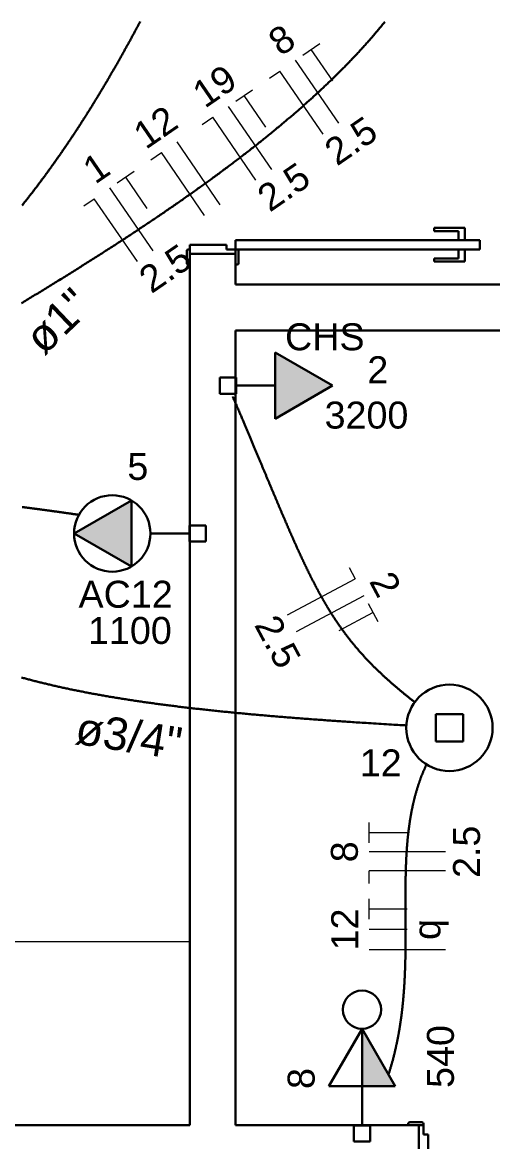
# Model space of a CAD drawing. Header units: millimetres. Extents: x 0 to 55.3, y 20.8 to 61.4.
# Drawn here: x 11.252 to 12.791, y 43.472 to 47.133 of the extents above; entities that cross this region are included whole.
import ezdxf

# ---------------------------------------------------------------- set-up
doc = ezdxf.new("R2010")
doc.units = ezdxf.units.MM
for name, color, linetype, lineweight in [('ARQ_-_ALV_5', 1, 'Continuous', 30), ('ARQ_-_PORTA_2', 2, 'Continuous', 30), ('EL-Condutos', 4, 'Continuous', 30), ('EL-Fios', 2, 'Continuous', 20), ('EL-Textos_condutos', 2, 'Continuous', 20), ('EL-Textos_fios', 2, 'Continuous', 20), ('EL-Textos_pontos', 2, 'Continuous', 30), ('FINA', 8, 'Continuous', 5), ('P-SIMBOL', 3, 'Continuous', 30)]:
    doc.layers.add(name, color=color, linetype=linetype, lineweight=lineweight)
doc.styles.add('Arial', font='Arial')

msp = doc.modelspace()

# ---------------------------------------------------------------- hatches: boundary and pattern name
at = {"layer": 'P-SIMBOL', "linetype": 'Continuous'}
for points in [[(12.079952, 45.836449), (12.267452, 45.944699), (12.079952, 46.052949)], [(11.608702, 45.461249), (11.421202, 45.461249), (11.608702, 45.569499)], [(11.608702, 45.461249), (11.421202, 45.461249), (11.608702, 45.352999)], [(12.363902, 43.653699), (12.363902, 43.841199), (12.472402, 43.653699)]]:
    msp.add_hatch(color=256, dxfattribs=at).paths.add_polyline_path(points)

# ---------------------------------------------------------------- linework, layer by layer
at = {"layer": 'ARQ_-_ALV_5'}
for p, q in [((11.800002, 46.375499), (11.800002, 43.525499)), ((11.950002, 46.375499), (11.800002, 46.375499)), ((11.950002, 46.275499), (11.950002, 46.375499)), ((13.350002, 46.275499), (11.950002, 46.275499)), ((11.950002, 43.525499), (11.950002, 46.125499)), ((13.350002, 46.125499), (11.950002, 46.125499)), ((11.800002, 43.525499), (9.650002, 43.525499)), ((12.550002, 43.525499), (11.950002, 43.525499)), ((12.550002, 43.525499), (12.550002, 43.375499))]:
    msp.add_line(p, q, dxfattribs=at)
at = {"layer": 'ARQ_-_PORTA_2'}
for p, q in [((12.600002, 46.450499), (12.600002, 46.460499)), ((12.600002, 46.460499), (12.700002, 46.460499)), ((12.700002, 46.460499), (12.700002, 46.420499)), ((11.950002, 46.390499), (11.950002, 46.420499)), ((11.950002, 46.420499), (12.750002, 46.420499)), ((12.680002, 46.450499), (12.600002, 46.450499)), ((12.680002, 46.420499), (12.680002, 46.450499)), ((12.750002, 46.390499), (12.750002, 46.420499)), ((11.790002, 46.385499), (11.790002, 46.345499)), ((11.800002, 46.390499), (11.795002, 46.390499)), ((11.920002, 46.405499), (11.800002, 46.405499)), ((11.800002, 46.405499), (11.800002, 46.390499)), ((11.800002, 46.375499), (11.800002, 46.390499)), ((11.920002, 46.390499), (11.920002, 46.405499)), ((11.950002, 46.390499), (11.920002, 46.390499)), ((11.950002, 46.375499), (11.950002, 46.390499)), ((11.950002, 46.390499), (11.955002, 46.390499)), ((12.750002, 46.390499), (11.950002, 46.390499)), ((11.960002, 46.385499), (11.960002, 46.345499)), ((12.680002, 46.390499), (12.680002, 46.360499)), ((12.700002, 46.350499), (12.700002, 46.390499)), ((12.680002, 46.360499), (12.600002, 46.360499)), ((12.600002, 46.360499), (12.600002, 46.350499)), ((12.600002, 46.350499), (12.700002, 46.350499)), ((11.795002, 46.340499), (11.800002, 46.340499)), ((11.955002, 46.340499), (11.950002, 46.340499)), ((12.515002, 43.530499), (12.515002, 43.525499)), ((12.560002, 43.535499), (12.520002, 43.535499)), ((12.565002, 43.525499), (12.565002, 43.530499)), ((12.550002, 43.525499), (12.565002, 43.525499)), ((12.565002, 43.525499), (12.565002, 43.495499)), ((12.565002, 43.495499), (12.580002, 43.495499)), ((12.580002, 43.495499), (12.580002, 43.375499))]:
    msp.add_line(p, q, dxfattribs=at)
for centre, start, end in [((11.795002, 46.385499), 90, 180), ((11.955002, 46.385499), 0, 90), ((11.795002, 46.345499), 180, 270), ((11.955002, 46.345499), 270, 0), ((12.520002, 43.530499), 90, 180), ((12.560002, 43.530499), 0, 90)]:
    msp.add_arc(centre, 0.005, start, end, dxfattribs=at)
at = {"layer": 'EL-Condutos', "linetype": 'Continuous', "flags": 128}
for points in [[(11.248638, 46.214196), (11.25311, 46.216893), (11.257581, 46.219593), (11.262052, 46.222293), (11.266521, 46.224996), (11.27099, 46.2277), (11.275457, 46.230405), (11.279924, 46.233112), (11.284389, 46.235821), (11.288854, 46.238532), (11.293317, 46.241244), (11.29778, 46.243958), (11.302241, 46.246673), (11.306702, 46.24939), (11.311161, 46.252109), (11.315619, 46.254829), (11.320077, 46.257552), (11.32449, 46.26025), (11.328903, 46.262949), (11.333314, 46.265651), (11.337724, 46.268354), (11.342134, 46.271059), (11.346542, 46.273765), (11.350949, 46.276474), (11.355355, 46.279184), (11.35976, 46.281896), (11.364163, 46.28461), (11.368566, 46.287326), (11.372968, 46.290043), (11.377368, 46.292763), (11.381767, 46.295484), (11.386165, 46.298207), (11.390562, 46.300932), (11.394957, 46.303659), (11.399352, 46.306388), (11.403745, 46.309119), (11.408137, 46.311852), (11.412479, 46.314557), (11.41682, 46.317264), (11.42116, 46.319973), (11.425499, 46.322683), (11.429836, 46.325396), (11.434173, 46.328111), (11.438507, 46.330827), (11.442841, 46.333546), (11.447174, 46.336267), (11.451505, 46.33899), (11.455834, 46.341714), (11.460163, 46.344441), (11.46449, 46.347171), (11.468816, 46.349902), (11.47314, 46.352635), (11.477463, 46.355371), (11.481785, 46.358108), (11.486105, 46.360848), (11.490424, 46.36359), (11.494742, 46.366334), (11.499004, 46.369047), (11.503265, 46.371761), (11.507525, 46.374478), (11.511783, 46.377197), (11.51604, 46.379918), (11.520295, 46.382641), (11.524549, 46.385366), (11.528802, 46.388094), (11.533053, 46.390824), (11.537302, 46.393557), (11.54155, 46.396292), (11.545797, 46.399029), (11.550042, 46.401768), (11.554285, 46.40451), (11.558527, 46.407254), (11.562767, 46.41), (11.567006, 46.412749), (11.571244, 46.415501), (11.575479, 46.418254), (11.579713, 46.421011), (11.583887, 46.423731), (11.588059, 46.426454), (11.59223, 46.429179), (11.596399, 46.431906), (11.600566, 46.434636), (11.604732, 46.437369), (11.608896, 46.440104), (11.613058, 46.442841), (11.617219, 46.445582), (11.621378, 46.448324), (11.625535, 46.451069), (11.629691, 46.453817), (11.633845, 46.456567), (11.637997, 46.45932), (11.642147, 46.462076), (11.646296, 46.464834), (11.650443, 46.467595), (11.654588, 46.470358), (11.658732, 46.473124), (11.662873, 46.475893), (11.666949, 46.478622), (11.671024, 46.481354), (11.675096, 46.484088), (11.679167, 46.486825), (11.683236, 46.489565), (11.687303, 46.492307), (11.691369, 46.495052), (11.695432, 46.4978), (11.699494, 46.500551), (11.703553, 46.503304), (11.707611, 46.50606), (11.711667, 46.508819), (11.715721, 46.511581), (11.719773, 46.514346), (11.723823, 46.517113), (11.727871, 46.519884), (11.731917, 46.522657), (11.735961, 46.525434), (11.740003, 46.528213), (11.744043, 46.530995), (11.748013, 46.533733), (11.751981, 46.536474), (11.755947, 46.539218), (11.759911, 46.541965), (11.763872, 46.544715), (11.767832, 46.547468), (11.77179, 46.550224), (11.775746, 46.552982), (11.779699, 46.555744), (11.783651, 46.558509), (11.7876, 46.561277), (11.791547, 46.564048), (11.795492, 46.566822), (11.799435, 46.569599), (11.803375, 46.572379), (11.807313, 46.575163), (11.81125, 46.577949), (11.815183, 46.580739), (11.819115, 46.583532), (11.823044, 46.586328), (11.826899, 46.589076), (11.830752, 46.591827), (11.834602, 46.594582), (11.838451, 46.597339), (11.842297, 46.6001), (11.84614, 46.602864), (11.849982, 46.605631), (11.853821, 46.608401), (11.857657, 46.611175), (11.861491, 46.613952), (11.865323, 46.616732), (11.869153, 46.619515), (11.87298, 46.622302), (11.876804, 46.625092), (11.880626, 46.627886), (11.884446, 46.630683), (11.888263, 46.633484), (11.892077, 46.636287), (11.895889, 46.639095), (11.899699, 46.641906), (11.90343, 46.644664), (11.907159, 46.647426), (11.910885, 46.650191), (11.914609, 46.65296), (11.91833, 46.655732), (11.922049, 46.658507), (11.925765, 46.661286), (11.929479, 46.664069), (11.933189, 46.666855), (11.936898, 46.669645), (11.940603, 46.672438), (11.944306, 46.675234), (11.948006, 46.678035), (11.951703, 46.680839), (11.955398, 46.683646), (11.959089, 46.686458), (11.962778, 46.689272), (11.966464, 46.692091), (11.970148, 46.694913), (11.973828, 46.69774), (11.977427, 46.700509), (11.981024, 46.703282), (11.984617, 46.706059), (11.988208, 46.708839), (11.991796, 46.711624), (11.995381, 46.714411), (11.998963, 46.717203), (12.002542, 46.719998), (12.006118, 46.722797), (12.009691, 46.7256), (12.013261, 46.728407), (12.016828, 46.731217), (12.020392, 46.734032), (12.023954, 46.73685), (12.027511, 46.739672), (12.031066, 46.742499), (12.034618, 46.745329), (12.038167, 46.748163), (12.041712, 46.751001), (12.045254, 46.753843), (12.048712, 46.756624), (12.052167, 46.759409), (12.05562, 46.762198), (12.059068, 46.764991), (12.062514, 46.767788), (12.065957, 46.770588), (12.069396, 46.773393), (12.072832, 46.776202), (12.076264, 46.779015), (12.079694, 46.781831), (12.08312, 46.784652), (12.086542, 46.787477), (12.089961, 46.790306), (12.093377, 46.79314), (12.096789, 46.795977), (12.100198, 46.798819), (12.103604, 46.801665), (12.107005, 46.804515), (12.110403, 46.807369), (12.113798, 46.810228), (12.117107, 46.813021), (12.120412, 46.815819), (12.123714, 46.81862), (12.127013, 46.821426), (12.130308, 46.824236), (12.133599, 46.827051), (12.136886, 46.829869), (12.14017, 46.832692), (12.143451, 46.835519), (12.146727, 46.838351), (12.15, 46.841186), (12.153269, 46.844026), (12.156534, 46.846871), (12.159796, 46.84972), (12.163053, 46.852573), (12.166307, 46.855431), (12.169557, 46.858293), (12.172802, 46.86116), (12.176044, 46.864031), (12.179282, 46.866907), (12.182433, 46.869713), (12.18558, 46.872524), (12.188724, 46.875339), (12.191863, 46.878159), (12.194998, 46.880983), (12.19813, 46.883812), (12.201257, 46.886645), (12.20438, 46.889482), (12.207499, 46.892325), (12.210614, 46.895171), (12.213725, 46.898022), (12.216831, 46.900878), (12.219934, 46.903739), (12.223032, 46.906604), (12.226125, 46.909473), (12.229215, 46.912348), (12.232299, 46.915227), (12.23538, 46.91811), (12.238456, 46.920999), (12.241527, 46.923892), (12.244512, 46.926712), (12.247492, 46.929537), (12.250468, 46.932367), (12.25344, 46.935201), (12.256407, 46.938039), (12.25937, 46.940883), (12.262328, 46.943731), (12.265282, 46.946583), (12.268231, 46.949441), (12.271175, 46.952303), (12.274115, 46.955171), (12.27705, 46.958043), (12.27998, 46.96092), (12.282905, 46.963801), (12.285826, 46.966688), (12.288742, 46.96958), (12.291653, 46.972477), (12.294559, 46.975378), (12.29746, 46.978285), (12.300356, 46.981197), (12.303166, 46.984033), (12.305972, 46.986873), (12.308772, 46.989718), (12.311568, 46.992568), (12.314359, 46.995423), (12.317144, 46.998282), (12.319925, 47.001147), (12.322701, 47.004016), (12.325471, 47.006891), (12.328236, 47.00977), (12.330996, 47.012654), (12.333751, 47.015543), (12.3365, 47.018437), (12.339244, 47.021336), (12.341982, 47.02424), (12.344715, 47.027149), (12.347442, 47.030063), (12.350163, 47.032981), (12.352879, 47.035905), (12.355589, 47.038834), (12.358216, 47.041683), (12.360837, 47.044537), (12.363452, 47.047395), (12.366062, 47.050259), (12.368666, 47.053127), (12.371265, 47.056001), (12.373858, 47.05888), (12.376446, 47.061764), (12.379027, 47.064654), (12.381604, 47.067549), (12.384174, 47.070449), (12.386739, 47.073355), (12.389298, 47.076267), (12.391851, 47.079184), (12.394399, 47.082108), (12.396941, 47.085037), (12.399477, 47.087972), (12.402007, 47.090914), (12.404531, 47.093861), (12.407049, 47.096815), (12.409488, 47.099687), (12.41192, 47.102566), (12.414347, 47.10545), (12.416767, 47.108339), (12.419182, 47.111233), (12.42159, 47.114133), (12.423992, 47.117037), (12.426387, 47.119946), (12.428775, 47.12286), (12.431157, 47.125778), (12.433531, 47.1287), (12.435898, 47.131626), (12.438258, 47.134555)], [(11.25091, 46.53405), (11.252988, 46.536649), (11.255063, 46.53925), (11.257135, 46.541853), (11.259205, 46.544459), (11.261272, 46.547067), (11.263336, 46.549677), (11.265397, 46.55229), (11.267455, 46.554905), (11.26951, 46.557521), (11.271568, 46.560147), (11.273622, 46.562775), (11.275674, 46.565405), (11.277723, 46.568038), (11.279769, 46.570672), (11.281813, 46.573309), (11.283853, 46.575948), (11.285891, 46.578589), (11.287925, 46.581233), (11.289957, 46.583878), (11.291986, 46.586526), (11.294012, 46.589176), (11.296035, 46.591829), (11.298056, 46.594483), (11.300073, 46.59714), (11.302088, 46.599798), (11.304099, 46.602459), (11.306108, 46.605122), (11.308114, 46.607788), (11.310117, 46.610455), (11.31213, 46.613141), (11.31414, 46.615829), (11.316147, 46.61852), (11.31815, 46.621212), (11.320151, 46.623907), (11.32215, 46.626603), (11.324145, 46.629302), (11.326137, 46.632003), (11.328126, 46.634706), (11.330113, 46.637412), (11.332097, 46.640119), (11.334078, 46.642829), (11.336055, 46.64554), (11.338031, 46.648254), (11.340003, 46.65097), (11.341972, 46.653688), (11.343938, 46.656407), (11.345902, 46.659129), (11.347863, 46.661854), (11.349821, 46.66458), (11.351795, 46.667334), (11.353766, 46.670091), (11.355734, 46.67285), (11.357699, 46.675611), (11.359662, 46.678374), (11.361621, 46.681139), (11.363578, 46.683907), (11.365532, 46.686676), (11.367483, 46.689447), (11.369431, 46.69222), (11.371376, 46.694995), (11.373318, 46.697773), (11.375257, 46.700552), (11.377194, 46.703333), (11.379128, 46.706117), (11.381058, 46.708902), (11.382986, 46.711689), (11.384911, 46.714478), (11.386834, 46.717269), (11.388753, 46.720062), (11.390695, 46.722894), (11.392634, 46.725728), (11.39457, 46.728564), (11.396504, 46.731402), (11.398434, 46.734242), (11.400362, 46.737084), (11.402286, 46.739928), (11.404208, 46.742774), (11.406127, 46.745621), (11.408043, 46.748471), (11.409957, 46.751322), (11.411867, 46.754176), (11.413775, 46.757031), (11.415679, 46.759888), (11.417581, 46.762747), (11.41948, 46.765608), (11.421377, 46.768471), (11.42327, 46.771336), (11.425161, 46.774202), (11.427049, 46.77707), (11.428965, 46.779988), (11.430879, 46.782908), (11.43279, 46.785829), (11.434697, 46.788752), (11.436602, 46.791677), (11.438505, 46.794604), (11.440404, 46.797533), (11.4423, 46.800464), (11.444194, 46.803396), (11.446085, 46.806331), (11.447973, 46.809267), (11.449858, 46.812205), (11.451741, 46.815144), (11.453621, 46.818086), (11.455498, 46.821029), (11.457372, 46.823974), (11.459244, 46.82692), (11.461112, 46.829869), (11.462979, 46.832819), (11.464842, 46.835771), (11.466739, 46.838783), (11.468634, 46.841796), (11.470525, 46.844812), (11.472414, 46.847829), (11.474301, 46.850847), (11.476184, 46.853868), (11.478064, 46.85689), (11.479942, 46.859914), (11.481817, 46.86294), (11.48369, 46.865967), (11.48556, 46.868996), (11.487426, 46.872027), (11.489291, 46.875059), (11.491152, 46.878093), (11.493011, 46.881129), (11.494867, 46.884166), (11.496721, 46.887205), (11.498572, 46.890245), (11.50042, 46.893287), (11.502266, 46.896331), (11.50415, 46.899445), (11.506032, 46.902561), (11.507911, 46.905678), (11.509788, 46.908797), (11.511662, 46.911918), (11.513533, 46.91504), (11.515401, 46.918164), (11.517267, 46.92129), (11.51913, 46.924417), (11.520991, 46.927546), (11.522849, 46.930676), (11.524704, 46.933808), (11.526557, 46.936941), (11.528407, 46.940076), (11.530254, 46.943212), (11.532099, 46.946351), (11.533942, 46.94949), (11.535782, 46.952631), (11.537619, 46.955774), (11.539454, 46.958918), (11.541333, 46.962143), (11.543209, 46.96537), (11.545082, 46.968599), (11.546953, 46.971829), (11.548822, 46.975061), (11.550688, 46.978294), (11.552551, 46.981528), (11.554411, 46.984764), (11.55627, 46.988001), (11.558125, 46.99124), (11.559978, 46.99448), (11.561828, 46.997722), (11.563676, 47.000964), (11.565522, 47.004209), (11.567364, 47.007454), (11.569205, 47.010701), (11.571042, 47.013948), (11.572878, 47.017198), (11.57471, 47.020448), (11.576541, 47.023699), (11.578419, 47.027042), (11.580295, 47.030387), (11.582168, 47.033732), (11.584039, 47.037079), (11.585908, 47.040427), (11.587773, 47.043777), (11.589637, 47.047128), (11.591498, 47.05048), (11.593357, 47.053835), (11.595213, 47.05719), (11.597068, 47.060548), (11.59892, 47.063906), (11.600769, 47.067267), (11.602617, 47.070629), (11.604462, 47.073994), (11.606306, 47.077359), (11.608147, 47.080727), (11.609987, 47.084097), (11.611824, 47.087468), (11.613659, 47.090842), (11.615548, 47.094318), (11.617434, 47.097797), (11.619319, 47.101277), (11.621201, 47.104759), (11.62308, 47.108242), (11.624957, 47.111727), (11.626832, 47.115212), (11.628704, 47.118698), (11.630574, 47.122184), (11.632441, 47.125671), (11.634305, 47.129158), (11.636166, 47.132645), (11.638025, 47.136131)], [(12.536408, 44.90934), (12.536281, 44.90944), (12.535912, 44.909731), (12.535318, 44.9102), (12.534515, 44.910835), (12.53352, 44.911621), (12.532349, 44.912548), (12.531018, 44.913601), (12.529545, 44.914767), (12.527945, 44.916035), (12.526236, 44.91739), (12.524433, 44.918821), (12.522554, 44.920313), (12.520615, 44.921855), (12.518633, 44.923433), (12.516623, 44.925034), (12.514603, 44.926647), (12.512589, 44.928256), (12.510598, 44.929851), (12.508646, 44.931417), (12.50675, 44.932942), (12.504998, 44.934356), (12.503308, 44.935723), (12.501676, 44.937047), (12.500098, 44.938331), (12.49857, 44.939579), (12.497087, 44.940794), (12.495646, 44.941978), (12.494242, 44.943136), (12.492872, 44.94427), (12.49153, 44.945384), (12.490214, 44.946482), (12.488918, 44.947565), (12.487639, 44.948638), (12.486373, 44.949704), (12.485115, 44.950765), (12.483861, 44.951826), (12.482607, 44.95289), (12.481349, 44.953959), (12.480083, 44.955037), (12.478805, 44.956128), (12.477562, 44.957189), (12.476305, 44.958265), (12.475034, 44.959353), (12.473752, 44.960453), (12.472459, 44.961564), (12.471155, 44.962685), (12.469843, 44.963816), (12.468523, 44.964956), (12.467197, 44.966103), (12.465865, 44.967258), (12.464528, 44.968418), (12.463187, 44.969584), (12.461844, 44.970755), (12.4605, 44.97193), (12.459155, 44.973107), (12.457811, 44.974287), (12.456468, 44.975468), (12.455129, 44.97665), (12.453793, 44.977831), (12.452462, 44.979012), (12.451184, 44.980149), (12.449911, 44.981284), (12.448643, 44.982418), (12.44738, 44.983551), (12.446121, 44.984684), (12.444867, 44.985815), (12.443616, 44.986947), (12.44237, 44.988078), (12.441127, 44.989209), (12.439887, 44.99034), (12.43865, 44.991471), (12.437416, 44.992604), (12.436184, 44.993737), (12.434955, 44.994871), (12.433727, 44.996007), (12.432501, 44.997144), (12.431277, 44.998282), (12.430054, 44.999423), (12.428832, 45.000566), (12.42761, 45.001711), (12.426428, 45.002823), (12.425246, 45.003937), (12.424064, 45.005053), (12.422883, 45.006172), (12.421703, 45.007293), (12.420523, 45.008416), (12.419345, 45.009541), (12.418167, 45.010668), (12.41699, 45.011798), (12.415815, 45.012929), (12.414641, 45.014062), (12.413468, 45.015198), (12.412296, 45.016335), (12.411126, 45.017473), (12.409957, 45.018614), (12.40879, 45.019756), (12.407624, 45.0209), (12.406461, 45.022046), (12.405299, 45.023193), (12.404139, 45.024342), (12.403012, 45.025461), (12.401886, 45.026582), (12.400762, 45.027705), (12.399641, 45.028828), (12.398521, 45.029954), (12.397403, 45.03108), (12.396286, 45.032209), (12.395172, 45.033338), (12.394059, 45.03447), (12.392948, 45.035603), (12.391839, 45.036737), (12.390732, 45.037873), (12.389626, 45.039011), (12.388523, 45.04015), (12.387421, 45.041291), (12.38632, 45.042433), (12.385222, 45.043577), (12.384125, 45.044723), (12.38303, 45.045871), (12.381936, 45.04702), (12.380868, 45.048147), (12.379801, 45.049275), (12.378736, 45.050404), (12.377672, 45.051536), (12.376611, 45.052669), (12.37555, 45.053804), (12.374492, 45.05494), (12.373435, 45.056078), (12.37238, 45.057218), (12.371327, 45.058359), (12.370275, 45.059502), (12.369226, 45.060647), (12.368178, 45.061793), (12.367131, 45.062941), (12.366087, 45.06409), (12.365044, 45.065242), (12.364003, 45.066394), (12.362964, 45.067549), (12.361927, 45.068705), (12.360892, 45.069863), (12.359874, 45.071004), (12.358859, 45.072146), (12.357845, 45.073291), (12.356834, 45.074437), (12.355824, 45.075584), (12.354815, 45.076733), (12.353809, 45.077884), (12.352804, 45.079036), (12.351802, 45.08019), (12.350801, 45.081345), (12.349802, 45.082502), (12.348805, 45.08366), (12.347809, 45.08482), (12.346816, 45.085982), (12.345824, 45.087145), (12.344835, 45.08831), (12.343847, 45.089477), (12.342861, 45.090645), (12.341877, 45.091814), (12.340894, 45.092985), (12.339924, 45.094147), (12.338955, 45.09531), (12.337987, 45.096474), (12.337022, 45.09764), (12.336059, 45.098808), (12.335097, 45.099977), (12.334137, 45.101147), (12.33318, 45.10232), (12.332224, 45.103493), (12.33127, 45.104668), (12.330317, 45.105845), (12.329367, 45.107024), (12.328419, 45.108203), (12.327472, 45.109385), (12.326528, 45.110568), (12.325585, 45.111752), (12.324644, 45.112938), (12.323705, 45.114125), (12.322768, 45.115314), (12.321833, 45.116504), (12.320903, 45.117692), (12.319975, 45.118881), (12.319049, 45.120072), (12.318125, 45.121264), (12.317203, 45.122458), (12.316282, 45.123653), (12.315364, 45.12485), (12.314447, 45.126048), (12.313532, 45.127247), (12.31262, 45.128448), (12.311709, 45.12965), (12.3108, 45.130854), (12.309893, 45.132059), (12.308988, 45.133266), (12.308085, 45.134474), (12.307183, 45.135684), (12.306284, 45.136895), (12.305386, 45.138107), (12.304491, 45.139321), (12.303597, 45.140536), (12.302703, 45.141756), (12.301811, 45.142978), (12.30092, 45.1442), (12.300032, 45.145425), (12.299145, 45.14665), (12.29826, 45.147877), (12.297378, 45.149106), (12.296497, 45.150335), (12.295618, 45.151566), (12.294741, 45.152799), (12.293866, 45.154033), (12.292993, 45.155268), (12.292121, 45.156504), (12.291252, 45.157742), (12.290384, 45.158981), (12.289519, 45.160222), (12.288655, 45.161464), (12.287793, 45.162707), (12.286933, 45.163951), (12.286075, 45.165197), (12.285211, 45.166455), (12.284349, 45.167715), (12.283489, 45.168975), (12.282631, 45.170238), (12.281775, 45.171501), (12.280921, 45.172766), (12.280068, 45.174032), (12.279218, 45.175299), (12.278369, 45.176568), (12.277522, 45.177837), (12.276677, 45.179108), (12.275834, 45.180381), (12.274993, 45.181654), (12.274154, 45.182929), (12.273316, 45.184205), (12.27248, 45.185482), (12.271647, 45.18676), (12.270815, 45.18804), (12.269985, 45.189321), (12.269156, 45.190603), (12.268318, 45.191905), (12.267481, 45.193209), (12.266646, 45.194513), (12.265813, 45.195819), (12.264981, 45.197126), (12.264152, 45.198435), (12.263324, 45.199744), (12.262498, 45.201055), (12.261674, 45.202367), (12.260852, 45.203679), (12.260032, 45.204993), (12.259213, 45.206309), (12.258397, 45.207625), (12.257582, 45.208942), (12.256769, 45.210261), (12.255957, 45.211581), (12.255148, 45.212901), (12.25434, 45.214223), (12.253534, 45.215546), (12.25273, 45.21687), (12.251911, 45.218222), (12.251094, 45.219576), (12.250278, 45.22093), (12.249465, 45.222286), (12.248653, 45.223642), (12.247843, 45.225), (12.247035, 45.226359), (12.246228, 45.227718), (12.245423, 45.229079), (12.24462, 45.230441), (12.243819, 45.231804), (12.24302, 45.233168), (12.242222, 45.234533), (12.241426, 45.235899), (12.240631, 45.237266), (12.239839, 45.238634), (12.239048, 45.240002), (12.238258, 45.241372), (12.237471, 45.242743), (12.236685, 45.244115), (12.23588, 45.245523), (12.235077, 45.246932), (12.234276, 45.248342), (12.233477, 45.249753), (12.232679, 45.251165), (12.231883, 45.252578), (12.231089, 45.253991), (12.230296, 45.255406), (12.229505, 45.256822), (12.228715, 45.258239), (12.227928, 45.259656), (12.227141, 45.261075), (12.226357, 45.262494), (12.225574, 45.263914), (12.224793, 45.265335), (12.224013, 45.266757), (12.223235, 45.26818), (12.222458, 45.269604), (12.221683, 45.271028), (12.220909, 45.272453), (12.220114, 45.273923), (12.21932, 45.275393), (12.218528, 45.276865), (12.217737, 45.278337), (12.216948, 45.27981), (12.216161, 45.281284), (12.215375, 45.282759), (12.21459, 45.284234), (12.213807, 45.285711), (12.213026, 45.287188), (12.212246, 45.288666), (12.211468, 45.290145), (12.210691, 45.291624), (12.209916, 45.293104), (12.209142, 45.294585), (12.208369, 45.296067), (12.207598, 45.29755), (12.206829, 45.299033), (12.20606, 45.300517), (12.205294, 45.302002), (12.204502, 45.303539), (12.203712, 45.305077), (12.202923, 45.306615), (12.202135, 45.308154), (12.201349, 45.309694), (12.200565, 45.311235), (12.199782, 45.312776), (12.199, 45.314319), (12.19822, 45.315861), (12.197441, 45.317405), (12.196664, 45.318949), (12.195887, 45.320494), (12.195113, 45.32204), (12.194339, 45.323586), (12.193567, 45.325133), (12.192796, 45.32668), (12.192027, 45.328229), (12.191259, 45.329778), (12.190492, 45.331327), (12.189726, 45.332877), (12.188932, 45.334487), (12.18814, 45.336098), (12.187349, 45.337709), (12.18656, 45.339321), (12.185772, 45.340934), (12.184985, 45.342547), (12.184199, 45.344161), (12.183414, 45.345775), (12.182631, 45.347391), (12.181849, 45.349006), (12.181069, 45.350623), (12.180289, 45.352239), (12.179511, 45.353857), (12.178734, 45.355475), (12.177958, 45.357094), (12.177183, 45.358713), (12.17641, 45.360332), (12.175637, 45.361953), (12.174866, 45.363574), (12.174096, 45.365195), (12.173295, 45.366884), (12.172495, 45.368573), (12.171697, 45.370263), (12.1709, 45.371954), (12.170104, 45.373645), (12.169309, 45.375336), (12.168515, 45.377028), (12.167722, 45.378721), (12.16693, 45.380414), (12.16614, 45.382108), (12.16535, 45.383802), (12.164562, 45.385497), (12.163775, 45.387192), (12.162988, 45.388888), (12.162203, 45.390584), (12.161419, 45.39228), (12.160636, 45.393977), (12.159853, 45.395675), (12.159072, 45.397373), (12.158292, 45.399071), (12.157478, 45.400845), (12.156666, 45.402619), (12.155854, 45.404393), (12.155044, 45.406168), (12.154234, 45.407943), (12.153426, 45.409719), (12.152618, 45.411495), (12.151812, 45.413272), (12.151006, 45.415049), (12.150201, 45.416826), (12.149398, 45.418604), (12.148595, 45.420382), (12.147793, 45.422161), (12.146992, 45.42394), (12.146191, 45.42572), (12.145392, 45.4275), (12.144594, 45.42928), (12.143796, 45.431061), (12.142999, 45.432842), (12.142203, 45.434623), (12.141371, 45.436487), (12.14054, 45.438351), (12.13971, 45.440215), (12.138881, 45.44208), (12.138053, 45.443946), (12.137225, 45.445811), (12.136398, 45.447677), (12.135572, 45.449544), (12.134747, 45.45141), (12.133923, 45.453277), (12.133099, 45.455145), (12.132276, 45.457013), (12.131454, 45.458881), (12.130633, 45.460749), (12.129812, 45.462618), (12.128992, 45.464487), (12.128173, 45.466356), (12.127354, 45.468226), (12.126536, 45.470096), (12.125719, 45.471966), (12.124863, 45.473926), (12.124008, 45.475886), (12.123154, 45.477846), (12.1223, 45.479807), (12.121447, 45.481768), (12.120595, 45.48373), (12.119744, 45.485691), (12.118893, 45.487653), (12.118042, 45.489615), (12.117193, 45.491578), (12.116344, 45.493541), (12.115495, 45.495504), (12.114647, 45.497467), (12.1138, 45.49943), (12.112953, 45.501394), (12.112107, 45.503358), (12.111261, 45.505322), (12.110416, 45.507287), (12.109572, 45.509251), (12.108728, 45.511216), (12.107843, 45.513278), (12.106958, 45.51534), (12.106074, 45.517402), (12.105191, 45.519464), (12.104308, 45.521527), (12.103426, 45.52359), (12.102544, 45.525653), (12.101662, 45.527716), (12.100781, 45.529779), (12.099901, 45.531843), (12.099021, 45.533907), (12.098141, 45.535971), (12.097262, 45.538035), (12.096383, 45.540099), (12.095505, 45.542164), (12.094627, 45.544229), (12.093749, 45.546294), (12.092872, 45.548359), (12.091995, 45.550425), (12.091119, 45.55249), (12.090199, 45.55466), (12.089279, 45.556829), (12.08836, 45.558999), (12.087441, 45.561169), (12.086522, 45.56334), (12.085604, 45.56551), (12.084686, 45.567681), (12.083768, 45.569851), (12.082851, 45.572022), (12.081934, 45.574193), (12.081017, 45.576364), (12.080101, 45.578535), (12.079185, 45.580706), (12.07827, 45.582877), (12.077354, 45.585048), (12.076439, 45.587219), (12.075524, 45.589391), (12.07461, 45.591562), (12.073696, 45.593733), (12.072782, 45.595904), (12.071821, 45.598186), (12.070861, 45.600468), (12.069902, 45.60275), (12.068942, 45.605032), (12.067983, 45.607314), (12.067024, 45.609597), (12.066065, 45.611879), (12.065106, 45.614162), (12.064147, 45.616444), (12.063189, 45.618727), (12.06223, 45.62101), (12.061272, 45.623294), (12.060314, 45.625578), (12.059355, 45.627862), (12.058397, 45.630146), (12.057439, 45.632431), (12.05648, 45.634716), (12.055522, 45.637002), (12.054563, 45.639288), (12.053605, 45.641574), (12.052597, 45.64398), (12.051588, 45.646385), (12.05058, 45.648791), (12.049572, 45.651197), (12.048564, 45.653603), (12.047555, 45.656009), (12.046547, 45.658415), (12.04554, 45.660821), (12.044532, 45.663226), (12.043525, 45.66563), (12.042518, 45.668034), (12.041511, 45.670437), (12.040505, 45.672839), (12.039499, 45.675241), (12.038494, 45.67764), (12.037489, 45.680039), (12.036485, 45.682436), (12.035482, 45.684831), (12.034479, 45.687225), (12.033477, 45.689617), (12.032424, 45.692131), (12.031372, 45.694644), (12.03032, 45.697155), (12.029268, 45.699666), (12.028216, 45.702177), (12.027164, 45.704687), (12.026111, 45.707199), (12.025058, 45.709712), (12.024004, 45.712227), (12.022949, 45.714744), (12.021892, 45.717264), (12.020834, 45.719787), (12.019774, 45.722314), (12.018713, 45.724845), (12.017649, 45.727381), (12.016582, 45.729922), (12.015513, 45.732469), (12.014441, 45.735022), (12.013366, 45.737582), (12.012288, 45.740149), (12.01115, 45.742858), (12.010009, 45.745573), (12.008866, 45.748293), (12.007722, 45.751015), (12.006577, 45.753738), (12.005432, 45.75646), (12.004289, 45.759178), (12.003148, 45.761891), (12.002009, 45.764596), (12.000875, 45.767291), (11.999745, 45.769975), (11.998621, 45.772646), (11.997503, 45.775301), (11.996392, 45.777939), (11.995289, 45.780557), (11.994195, 45.783154), (11.993111, 45.785727), (11.992038, 45.788274), (11.990976, 45.790795), (11.989927, 45.793285), (11.988836, 45.795873), (11.987756, 45.798434), (11.986684, 45.800977), (11.985617, 45.803509), (11.98455, 45.806038), (11.98348, 45.808572), (11.982404, 45.81112), (11.981318, 45.81369), (11.98022, 45.816289), (11.979105, 45.818926), (11.97797, 45.821609), (11.976811, 45.824345), (11.975625, 45.827144), (11.974409, 45.830012), (11.97316, 45.832958), (11.971872, 45.835991), (11.970545, 45.839117), (11.969172, 45.842346), (11.967753, 45.845685), (11.966282, 45.849143), (11.964678, 45.85291), (11.963028, 45.856784), (11.961345, 45.860734), (11.959644, 45.864725), (11.957937, 45.868727), (11.95624, 45.872706), (11.954566, 45.87663), (11.95293, 45.880466), (11.951344, 45.884183), (11.949822, 45.887746), (11.94838, 45.891125), (11.947031, 45.894286), (11.945788, 45.897196), (11.944665, 45.899825), (11.943677, 45.902138), (11.942838, 45.904103), (11.94216, 45.905688), (11.941659, 45.906861), (11.941349, 45.907588), (11.941242, 45.907838)], [(11.251106, 45.547706), (11.252524, 45.547525), (11.253943, 45.547343), (11.255361, 45.547162), (11.25678, 45.54698), (11.258198, 45.546798), (11.259616, 45.546615), (11.261044, 45.546432), (11.262472, 45.546248), (11.2639, 45.546064), (11.265328, 45.545879), (11.266756, 45.545695), (11.268184, 45.54551), (11.269612, 45.545325), (11.27104, 45.54514), (11.272468, 45.544954), (11.273896, 45.544769), (11.275325, 45.544583), (11.276753, 45.544397), (11.278181, 45.544211), (11.27961, 45.544024), (11.281039, 45.543838), (11.282468, 45.543651), (11.283897, 45.543463), (11.285327, 45.543276), (11.286756, 45.543088), (11.288186, 45.5429), (11.289631, 45.54271), (11.291077, 45.54252), (11.292523, 45.542329), (11.293968, 45.542138), (11.295414, 45.541947), (11.29686, 45.541756), (11.298305, 45.541565), (11.29975, 45.541373), (11.301195, 45.541181), (11.30264, 45.540989), (11.304084, 45.540797), (11.305527, 45.540605), (11.30697, 45.540413), (11.308412, 45.54022), (11.309853, 45.540028), (11.311294, 45.539835), (11.312733, 45.539643), (11.314172, 45.53945), (11.315609, 45.539257), (11.317045, 45.539065), (11.318499, 45.538869), (11.319953, 45.538674), (11.321406, 45.538478), (11.322858, 45.538282), (11.32431, 45.538086), (11.325763, 45.53789), (11.327216, 45.537694), (11.328669, 45.537497), (11.330124, 45.5373), (11.33158, 45.537102), (11.333038, 45.536904), (11.334498, 45.536706), (11.335961, 45.536507), (11.337425, 45.536307), (11.338893, 45.536107), (11.340364, 45.535906), (11.341839, 45.535704), (11.343317, 45.535502), (11.344799, 45.535298), (11.346286, 45.535094), (11.347802, 45.534886), (11.349322, 45.534677), (11.350844, 45.534467), (11.352368, 45.534257), (11.353892, 45.534047), (11.355415, 45.533836), (11.356936, 45.533626), (11.358454, 45.533416), (11.359968, 45.533206), (11.361476, 45.532997), (11.362978, 45.532788), (11.364471, 45.532581), (11.365956, 45.532375), (11.367431, 45.53217), (11.368894, 45.531966), (11.370345, 45.531764), (11.371783, 45.531564), (11.373206, 45.531365), (11.374613, 45.531169), (11.376003, 45.530975), (11.377402, 45.53078), (11.378788, 45.530586), (11.380163, 45.530394), (11.381532, 45.530202), (11.3829, 45.53001), (11.384272, 45.529818), (11.385651, 45.529624), (11.387043, 45.529429), (11.38845, 45.52923), (11.389879, 45.529029), (11.391333, 45.528823), (11.392817, 45.528613), (11.394335, 45.528398), (11.395892, 45.528177), (11.397491, 45.52795), (11.399139, 45.527715), (11.400838, 45.527473), (11.402593, 45.527222), (11.404409, 45.526963), (11.40629, 45.526693), (11.408281, 45.526408), (11.410328, 45.526114), (11.412414, 45.525814), (11.414521, 45.525511), (11.416633, 45.525208), (11.418731, 45.524905), (11.420801, 45.524607), (11.422823, 45.524316), (11.424782, 45.524033), (11.42666, 45.523763), (11.42844, 45.523506), (11.430105, 45.523265), (11.431638, 45.523044), (11.433022, 45.522844), (11.43424, 45.522668), (11.435275, 45.522519), (11.436109, 45.522398), (11.436727, 45.522309), (11.437109, 45.522254), (11.437241, 45.522235)], [(11.248728, 44.990314), (11.252056, 44.989397), (11.255385, 44.988485), (11.258716, 44.987578), (11.262048, 44.986676), (11.265381, 44.98578), (11.268715, 44.984888), (11.272051, 44.984001), (11.275388, 44.983119), (11.278727, 44.982241), (11.282194, 44.981336), (11.285663, 44.980435), (11.289132, 44.97954), (11.292604, 44.97865), (11.296076, 44.977765), (11.29955, 44.976885), (11.303025, 44.97601), (11.306501, 44.97514), (11.309979, 44.974276), (11.313458, 44.973416), (11.316938, 44.972561), (11.320419, 44.97171), (11.323901, 44.970865), (11.327385, 44.970025), (11.33087, 44.969189), (11.334355, 44.968358), (11.337842, 44.967532), (11.341331, 44.966711), (11.34482, 44.965894), (11.34831, 44.965082), (11.351945, 44.964241), (11.355581, 44.963405), (11.359218, 44.962575), (11.362856, 44.961749), (11.366495, 44.960928), (11.370136, 44.960112), (11.373777, 44.959301), (11.37742, 44.958494), (11.381063, 44.957693), (11.384708, 44.956896), (11.388354, 44.956103), (11.392, 44.955316), (11.395648, 44.954533), (11.399297, 44.953754), (11.402946, 44.952981), (11.406597, 44.952211), (11.410248, 44.951447), (11.413901, 44.950686), (11.417554, 44.94993), (11.421209, 44.949179), (11.425023, 44.948399), (11.428838, 44.947624), (11.432654, 44.946854), (11.436471, 44.946089), (11.440289, 44.945328), (11.444108, 44.944572), (11.447928, 44.94382), (11.451749, 44.943073), (11.45557, 44.94233), (11.459393, 44.941592), (11.463216, 44.940858), (11.46704, 44.940129), (11.470865, 44.939404), (11.474691, 44.938684), (11.478517, 44.937967), (11.482345, 44.937255), (11.486173, 44.936547), (11.490002, 44.935844), (11.493831, 44.935144), (11.497662, 44.934449), (11.501667, 44.933727), (11.505673, 44.933009), (11.50968, 44.932295), (11.513688, 44.931586), (11.517697, 44.930881), (11.521706, 44.93018), (11.525716, 44.929484), (11.529727, 44.928792), (11.533738, 44.928104), (11.53775, 44.927421), (11.541763, 44.926742), (11.545777, 44.926066), (11.549791, 44.925395), (11.553806, 44.924728), (11.557822, 44.924065), (11.561838, 44.923406), (11.565855, 44.922751), (11.569873, 44.9221), (11.573891, 44.921452), (11.57791, 44.920809), (11.582118, 44.92014), (11.586327, 44.919474), (11.590537, 44.918813), (11.594747, 44.918156), (11.598958, 44.917503), (11.60317, 44.916854), (11.607382, 44.916209), (11.611594, 44.915568), (11.615808, 44.914931), (11.620022, 44.914298), (11.624236, 44.913669), (11.628451, 44.913043), (11.632667, 44.912422), (11.636883, 44.911804), (11.6411, 44.91119), (11.645317, 44.91058), (11.649535, 44.909973), (11.653753, 44.90937), (11.657972, 44.908771), (11.662192, 44.908175), (11.666614, 44.907554), (11.671038, 44.906938), (11.675462, 44.906325), (11.679886, 44.905716), (11.684311, 44.90511), (11.688737, 44.904509), (11.693163, 44.903911), (11.69759, 44.903317), (11.702017, 44.902727), (11.706444, 44.90214), (11.710872, 44.901556), (11.715301, 44.900977), (11.71973, 44.900401), (11.724159, 44.899828), (11.72859, 44.899259), (11.73302, 44.898693), (11.737451, 44.89813), (11.741883, 44.897571), (11.746314, 44.897016), (11.750747, 44.896463), (11.755397, 44.895887), (11.760047, 44.895315), (11.764698, 44.894746), (11.76935, 44.894181), (11.774002, 44.893619), (11.778654, 44.893061), (11.783307, 44.892506), (11.78796, 44.891955), (11.792613, 44.891406), (11.797267, 44.890862), (11.80192, 44.89032), (11.806575, 44.889782), (11.811229, 44.889247), (11.815884, 44.888715), (11.820539, 44.888187), (11.825194, 44.887661), (11.829849, 44.887139), (11.834504, 44.88662), (11.83916, 44.886104), (11.843815, 44.88559), (11.848702, 44.885055), (11.853588, 44.884523), (11.858475, 44.883995), (11.863361, 44.883469), (11.868249, 44.882947), (11.873136, 44.882428), (11.878024, 44.881912), (11.882913, 44.881399), (11.887802, 44.880889), (11.892691, 44.880382), (11.897582, 44.879878), (11.902473, 44.879377), (11.907365, 44.878879), (11.912258, 44.878384), (11.917152, 44.877892), (11.922046, 44.877403), (11.926942, 44.876916), (11.931839, 44.876432), (11.936737, 44.875951), (11.941637, 44.875473), (11.946782, 44.874973), (11.951928, 44.874477), (11.957075, 44.873983), (11.962222, 44.873493), (11.96737, 44.873005), (11.972519, 44.87252), (11.977667, 44.872038), (11.982814, 44.871559), (11.987961, 44.871082), (11.993107, 44.870609), (11.998251, 44.870138), (12.003394, 44.86967), (12.008535, 44.869205), (12.013674, 44.868743), (12.018811, 44.868283), (12.023945, 44.867826), (12.029076, 44.867372), (12.034204, 44.866921), (12.039329, 44.866472), (12.04445, 44.866026), (12.049823, 44.865561), (12.055192, 44.865099), (12.06056, 44.864639), (12.065926, 44.864182), (12.071292, 44.863728), (12.076659, 44.863276), (12.082028, 44.862827), (12.0874, 44.86238), (12.092776, 44.861935), (12.098158, 44.861493), (12.103545, 44.861052), (12.108941, 44.860614), (12.114344, 44.860177), (12.119757, 44.859743), (12.125181, 44.85931), (12.130616, 44.858878), (12.136064, 44.858449), (12.141526, 44.85802), (12.147003, 44.857593), (12.152495, 44.857168), (12.158279, 44.856722), (12.164078, 44.856279), (12.169887, 44.855836), (12.175702, 44.855396), (12.181518, 44.854959), (12.187331, 44.854523), (12.193137, 44.854091), (12.198932, 44.853661), (12.204711, 44.853234), (12.21047, 44.852811), (12.216205, 44.852391), (12.221911, 44.851975), (12.227584, 44.851564), (12.23322, 44.851156), (12.238814, 44.850753), (12.244363, 44.850355), (12.249861, 44.849962), (12.255305, 44.849574), (12.26069, 44.849191), (12.266012, 44.848814), (12.27153, 44.848424), (12.276991, 44.84804), (12.282412, 44.84766), (12.287811, 44.847283), (12.293205, 44.846909), (12.298611, 44.846536), (12.304046, 44.846164), (12.309528, 44.84579), (12.315074, 44.845415), (12.320701, 44.845037), (12.326427, 44.844656), (12.332268, 44.844269), (12.338243, 44.843877), (12.344367, 44.843478), (12.35066, 44.843071), (12.357137, 44.842654), (12.363816, 44.842228), (12.370715, 44.841791), (12.37785, 44.841342), (12.385239, 44.84088), (12.393272, 44.840381), (12.401533, 44.83987), (12.409955, 44.839352), (12.418468, 44.83883), (12.427002, 44.838309), (12.435488, 44.837792), (12.443856, 44.837284), (12.452038, 44.836789), (12.459964, 44.83631), (12.467565, 44.835851), (12.47477, 44.835418), (12.481512, 44.835013), (12.48772, 44.83464), (12.493326, 44.834304), (12.498259, 44.834009), (12.502451, 44.833759), (12.505832, 44.833557), (12.508333, 44.833408), (12.509885, 44.833315), (12.510417, 44.833284)], [(12.574771, 44.705871), (12.574715, 44.705748), (12.574554, 44.705388), (12.574295, 44.704807), (12.573946, 44.704022), (12.573513, 44.703047), (12.573004, 44.7019), (12.572426, 44.700596), (12.571788, 44.699151), (12.571095, 44.697581), (12.570357, 44.695902), (12.56958, 44.694129), (12.568771, 44.692279), (12.567939, 44.690367), (12.56709, 44.68841), (12.566232, 44.686423), (12.565372, 44.684422), (12.564518, 44.682423), (12.563678, 44.680443), (12.562857, 44.678496), (12.562065, 44.6766), (12.561312, 44.674779), (12.560592, 44.673018), (12.559903, 44.671314), (12.559243, 44.669662), (12.55861, 44.668059), (12.558002, 44.666499), (12.557417, 44.664978), (12.556853, 44.663493), (12.556309, 44.66204), (12.555781, 44.660613), (12.555269, 44.65921), (12.55477, 44.657825), (12.554282, 44.656454), (12.553803, 44.655094), (12.553332, 44.653739), (12.552866, 44.652387), (12.552404, 44.651032), (12.551942, 44.649671), (12.551481, 44.648299), (12.551016, 44.646912), (12.55055, 44.645512), (12.550079, 44.644095), (12.549605, 44.642661), (12.549127, 44.641211), (12.548648, 44.639746), (12.548166, 44.638269), (12.547683, 44.636779), (12.5472, 44.635278), (12.546715, 44.633767), (12.546231, 44.632248), (12.545748, 44.630721), (12.545265, 44.629187), (12.544785, 44.627648), (12.544306, 44.626105), (12.54383, 44.624559), (12.543358, 44.62301), (12.542889, 44.621461), (12.542424, 44.619912), (12.541965, 44.618365), (12.54151, 44.61682), (12.541061, 44.61528), (12.540618, 44.613743), (12.540181, 44.612209), (12.539749, 44.610678), (12.539322, 44.60915), (12.538899, 44.607624), (12.538482, 44.6061), (12.53807, 44.604577), (12.537662, 44.603056), (12.537258, 44.601536), (12.536859, 44.600017), (12.536464, 44.598499), (12.536073, 44.59698), (12.535685, 44.595462), (12.535302, 44.593943), (12.534921, 44.592424), (12.534544, 44.590904), (12.534171, 44.589382), (12.5338, 44.587859), (12.533432, 44.586335), (12.533066, 44.584805), (12.532703, 44.583273), (12.532343, 44.58174), (12.531986, 44.580204), (12.531631, 44.578667), (12.531279, 44.577128), (12.53093, 44.575588), (12.530584, 44.574046), (12.530241, 44.572503), (12.529901, 44.570959), (12.529564, 44.569414), (12.52923, 44.567867), (12.528899, 44.56632), (12.528571, 44.564771), (12.528246, 44.563222), (12.527924, 44.561672), (12.527606, 44.560121), (12.52729, 44.55857), (12.526978, 44.557019), (12.526668, 44.555467), (12.526361, 44.553908), (12.526057, 44.552349), (12.525756, 44.55079), (12.525459, 44.549231), (12.525164, 44.547671), (12.524873, 44.546111), (12.524584, 44.544551), (12.524299, 44.54299), (12.524017, 44.541429), (12.523737, 44.539867), (12.523461, 44.538305), (12.523188, 44.536743), (12.522917, 44.53518), (12.52265, 44.533617), (12.522385, 44.532053), (12.522124, 44.530489), (12.521865, 44.528925), (12.521609, 44.52736), (12.521355, 44.525794), (12.521105, 44.524228), (12.520856, 44.522652), (12.520609, 44.521076), (12.520365, 44.519499), (12.520124, 44.517922), (12.519886, 44.516344), (12.51965, 44.514766), (12.519417, 44.513187), (12.519187, 44.511608), (12.51896, 44.510029), (12.518735, 44.508449), (12.518512, 44.506868), (12.518292, 44.505288), (12.518075, 44.503706), (12.517861, 44.502125), (12.517649, 44.500543), (12.517439, 44.498961), (12.517233, 44.497378), (12.517028, 44.495795), (12.516826, 44.494212), (12.516627, 44.492629), (12.516429, 44.491034), (12.516233, 44.489439), (12.51604, 44.487843), (12.515849, 44.486247), (12.515661, 44.484651), (12.515475, 44.483055), (12.515292, 44.481458), (12.515111, 44.479862), (12.514933, 44.478265), (12.514756, 44.476667), (12.514583, 44.47507), (12.514411, 44.473472), (12.514242, 44.471874), (12.514075, 44.470275), (12.51391, 44.468677), (12.513748, 44.467078), (12.513588, 44.465479), (12.51343, 44.46388), (12.513275, 44.46228), (12.513121, 44.460681), (12.512969, 44.459068), (12.512819, 44.457455), (12.512671, 44.455842), (12.512525, 44.454229), (12.512381, 44.452616), (12.51224, 44.451002), (12.5121, 44.449389), (12.511963, 44.447775), (12.511828, 44.446161), (12.511694, 44.444546), (12.511563, 44.442932), (12.511434, 44.441317), (12.511307, 44.439702), (12.511182, 44.438088), (12.511059, 44.436472), (12.510938, 44.434857), (12.510819, 44.433242), (12.510702, 44.431626), (12.510586, 44.430011), (12.510473, 44.428395), (12.510361, 44.426765), (12.51025, 44.425136), (12.510141, 44.423506), (12.510035, 44.421876), (12.50993, 44.420246), (12.509827, 44.418615), (12.509726, 44.416985), (12.509626, 44.415355), (12.509528, 44.413724), (12.509433, 44.412094), (12.509339, 44.410463), (12.509246, 44.408832), (12.509156, 44.407201), (12.509067, 44.40557), (12.508979, 44.403939), (12.508894, 44.402308), (12.50881, 44.400677), (12.508728, 44.399045), (12.508647, 44.397414), (12.508568, 44.395782), (12.50849, 44.394136), (12.508414, 44.392491), (12.508339, 44.390845), (12.508265, 44.389199), (12.508194, 44.387552), (12.508123, 44.385906), (12.508055, 44.38426), (12.507987, 44.382614), (12.507922, 44.380967), (12.507857, 44.379321), (12.507795, 44.377675), (12.507733, 44.376028), (12.507673, 44.374381), (12.507615, 44.372735), (12.507558, 44.371088), (12.507502, 44.369441), (12.507448, 44.367795), (12.507395, 44.366148), (12.507343, 44.364501), (12.507293, 44.362854), (12.507243, 44.361193), (12.507195, 44.359531), (12.507148, 44.35787), (12.507102, 44.356209), (12.507058, 44.354547), (12.507015, 44.352886), (12.506973, 44.351224), (12.506932, 44.349562), (12.506893, 44.347901), (12.506854, 44.346239), (12.506817, 44.344578), (12.506781, 44.342916), (12.506746, 44.341254), (12.506712, 44.339592), (12.50668, 44.337931), (12.506648, 44.336269), (12.506618, 44.334607), (12.506588, 44.332945), (12.50656, 44.331283), (12.506532, 44.329622), (12.506506, 44.327945), (12.50648, 44.326269), (12.506455, 44.324593), (12.506432, 44.322917), (12.506409, 44.321241), (12.506387, 44.319564), (12.506366, 44.317888), (12.506346, 44.316212), (12.506327, 44.314535), (12.506309, 44.312859), (12.506292, 44.311183), (12.506275, 44.309507), (12.50626, 44.30783), (12.506245, 44.306154), (12.506231, 44.304478), (12.506218, 44.302801), (12.506205, 44.301125), (12.506194, 44.299449), (12.506183, 44.297772), (12.506173, 44.296096), (12.506163, 44.294405), (12.506154, 44.292715), (12.506146, 44.291025), (12.506139, 44.289334), (12.506132, 44.287644), (12.506126, 44.285954), (12.50612, 44.284263), (12.506116, 44.282573), (12.506111, 44.280882), (12.506108, 44.279192), (12.506105, 44.277502), (12.506102, 44.275811), (12.5061, 44.274121), (12.506099, 44.27243), (12.506098, 44.27074), (12.506097, 44.269049), (12.506097, 44.267359), (12.506098, 44.265669), (12.506099, 44.263978), (12.5061, 44.262288), (12.506102, 44.260584), (12.506104, 44.25888), (12.506107, 44.257176), (12.50611, 44.255472), (12.506114, 44.253768), (12.506117, 44.252064), (12.506122, 44.25036), (12.506126, 44.248656), (12.506131, 44.246952), (12.506136, 44.245248), (12.506141, 44.243544), (12.506147, 44.24184), (12.506153, 44.240136), (12.506159, 44.238433), (12.506165, 44.236729), (12.506172, 44.235025), (12.506179, 44.233321), (12.506186, 44.231617), (12.506193, 44.229913), (12.5062, 44.228209), (12.506208, 44.226492), (12.506216, 44.224775), (12.506223, 44.223058), (12.506231, 44.221341), (12.506239, 44.219624), (12.506247, 44.217907), (12.506255, 44.21619), (12.506263, 44.214473), (12.506272, 44.212756), (12.50628, 44.211039), (12.506288, 44.209322), (12.506296, 44.207606), (12.506304, 44.205889), (12.506312, 44.204172), (12.50632, 44.202455), (12.506328, 44.200738), (12.506336, 44.199021), (12.506344, 44.197304), (12.506352, 44.195587), (12.506359, 44.19387), (12.506367, 44.192141), (12.506374, 44.190411), (12.506381, 44.188682), (12.506388, 44.186952), (12.506395, 44.185223), (12.506401, 44.183494), (12.506407, 44.181764), (12.506413, 44.180035), (12.506419, 44.178306), (12.506425, 44.176576), (12.50643, 44.174847), (12.506435, 44.173117), (12.50644, 44.171388), (12.506444, 44.169659), (12.506448, 44.167929), (12.506451, 44.1662), (12.506455, 44.16447), (12.506458, 44.162741), (12.50646, 44.161012), (12.506462, 44.159282), (12.506464, 44.157541), (12.506465, 44.1558), (12.506466, 44.154058), (12.506466, 44.152317), (12.506466, 44.150576), (12.506465, 44.148835), (12.506464, 44.147093), (12.506462, 44.145352), (12.50646, 44.143611), (12.506457, 44.14187), (12.506454, 44.140128), (12.50645, 44.138387), (12.506445, 44.136646), (12.50644, 44.134905), (12.506434, 44.133163), (12.506428, 44.131422), (12.506421, 44.129681), (12.506413, 44.127939), (12.506405, 44.126198), (12.506395, 44.124457), (12.506386, 44.122704), (12.506375, 44.120952), (12.506364, 44.119199), (12.506352, 44.117446), (12.506339, 44.115694), (12.506325, 44.113941), (12.506311, 44.112188), (12.506295, 44.110436), (12.506279, 44.108683), (12.506262, 44.106931), (12.506245, 44.105178), (12.506226, 44.103425), (12.506207, 44.101673), (12.506186, 44.09992), (12.506165, 44.098168), (12.506143, 44.096415), (12.50612, 44.094663), (12.506096, 44.09291), (12.506071, 44.091158), (12.506045, 44.089405), (12.506018, 44.087642), (12.50599, 44.085878), (12.50596, 44.084115), (12.50593, 44.082351), (12.505899, 44.080588), (12.505867, 44.078824), (12.505833, 44.077061), (12.505799, 44.075297), (12.505763, 44.073534), (12.505727, 44.07177), (12.505689, 44.070007), (12.50565, 44.068244), (12.50561, 44.06648), (12.505569, 44.064717), (12.505526, 44.062954), (12.505483, 44.061191), (12.505438, 44.059427), (12.505392, 44.057664), (12.505345, 44.055901), (12.505296, 44.054138), (12.505246, 44.052364), (12.505195, 44.05059), (12.505142, 44.048816), (12.505088, 44.047042), (12.505033, 44.045268), (12.504976, 44.043495), (12.504918, 44.041721), (12.504859, 44.039947), (12.504798, 44.038173), (12.504736, 44.0364), (12.504672, 44.034626), (12.504607, 44.032853), (12.504541, 44.031079), (12.504473, 44.029306), (12.504404, 44.027532), (12.504333, 44.025759), (12.504261, 44.023986), (12.504187, 44.022213), (12.504112, 44.02044), (12.504035, 44.018667), (12.503956, 44.016883), (12.503876, 44.015099), (12.503794, 44.013315), (12.503711, 44.011531), (12.503626, 44.009747), (12.503539, 44.007963), (12.50345, 44.00618), (12.50336, 44.004396), (12.503269, 44.002613), (12.503175, 44.00083), (12.50308, 43.999046), (12.502984, 43.997263), (12.502885, 43.99548), (12.502785, 43.993697), (12.502683, 43.991915), (12.50258, 43.990132), (12.502475, 43.988349), (12.502367, 43.986567), (12.502259, 43.984784), (12.502148, 43.983002), (12.502035, 43.981208), (12.50192, 43.979415), (12.501803, 43.977622), (12.501684, 43.975828), (12.501563, 43.974035), (12.501441, 43.972243), (12.501317, 43.97045), (12.50119, 43.968657), (12.501062, 43.966864), (12.500932, 43.965072), (12.5008, 43.96328), (12.500665, 43.961488), (12.500529, 43.959696), (12.500391, 43.957904), (12.500251, 43.956112), (12.500109, 43.95432), (12.499965, 43.952529), (12.499819, 43.950738), (12.49967, 43.948946), (12.49952, 43.947155), (12.499367, 43.945352), (12.499211, 43.94355), (12.499053, 43.941747), (12.498894, 43.939945), (12.498732, 43.938142), (12.498567, 43.93634), (12.498401, 43.934538), (12.498233, 43.932737), (12.498062, 43.930935), (12.497889, 43.929134), (12.497714, 43.927333), (12.497537, 43.925532), (12.497357, 43.923732), (12.497176, 43.921932), (12.496992, 43.920132), (12.496805, 43.918333), (12.496617, 43.916534), (12.496426, 43.914735), (12.496233, 43.912936), (12.496038, 43.911138), (12.495838, 43.909327), (12.495637, 43.907516), (12.495433, 43.905706), (12.495227, 43.903896), (12.495018, 43.902087), (12.494807, 43.900277), (12.494594, 43.898468), (12.494378, 43.896659), (12.494159, 43.89485), (12.493938, 43.893042), (12.493715, 43.891233), (12.493489, 43.889425), (12.49326, 43.887617), (12.493029, 43.885809), (12.492795, 43.884001), (12.492559, 43.882193), (12.492319, 43.880385), (12.492078, 43.878577), (12.491833, 43.876769), (12.491586, 43.874961), (12.491334, 43.873138), (12.49108, 43.871316), (12.490822, 43.869493), (12.490562, 43.867671), (12.4903, 43.865849), (12.490034, 43.864028), (12.489766, 43.862207), (12.489496, 43.860387), (12.489222, 43.858568), (12.488947, 43.856749), (12.488668, 43.854932), (12.488387, 43.853115), (12.488104, 43.8513), (12.487818, 43.849486), (12.48753, 43.847674), (12.487239, 43.845863), (12.486946, 43.844053), (12.48665, 43.842245), (12.486352, 43.840439), (12.486052, 43.838635), (12.485746, 43.836817), (12.485438, 43.835), (12.485128, 43.833184), (12.484814, 43.83137), (12.484498, 43.829556), (12.484179, 43.827742), (12.483856, 43.825928), (12.48353, 43.824114), (12.483201, 43.822298), (12.482869, 43.820482), (12.482532, 43.818664), (12.482192, 43.816844), (12.481848, 43.815022), (12.4815, 43.813197), (12.481148, 43.811369), (12.480792, 43.809538), (12.480431, 43.807703), (12.480065, 43.805864), (12.479695, 43.80402), (12.47932, 43.802172), (12.478937, 43.8003), (12.478548, 43.798423), (12.478156, 43.796545), (12.47776, 43.794665), (12.477361, 43.792785), (12.476959, 43.790908), (12.476554, 43.789033), (12.476148, 43.787163), (12.47574, 43.785299), (12.475331, 43.783442), (12.474921, 43.781593), (12.474511, 43.779755), (12.474101, 43.777929), (12.473692, 43.776115), (12.473285, 43.774316), (12.472878, 43.772532), (12.472474, 43.770766), (12.472072, 43.769017), (12.471673, 43.767289), (12.471278, 43.765583), (12.470881, 43.763877), (12.470486, 43.76219), (12.470092, 43.760516), (12.469696, 43.758849), (12.469298, 43.757184), (12.468895, 43.755516), (12.468485, 43.75384), (12.468067, 43.75215), (12.46764, 43.750441), (12.467201, 43.748707), (12.466749, 43.746944), (12.466283, 43.745146), (12.465799, 43.743309), (12.465298, 43.741425), (12.464776, 43.739492), (12.464233, 43.737502), (12.463666, 43.735451), (12.463075, 43.733333), (12.462456, 43.731144), (12.461809, 43.728878), (12.461124, 43.726501), (12.460415, 43.72406), (12.459687, 43.721574), (12.458948, 43.719065), (12.458203, 43.716551), (12.45746, 43.714054), (12.456724, 43.711593), (12.456003, 43.709188), (12.455302, 43.70686), (12.454629, 43.704629), (12.453989, 43.702515), (12.453389, 43.700537), (12.452835, 43.698717), (12.452334, 43.697074), (12.451893, 43.695629), (12.451517, 43.694401), (12.451214, 43.693411), (12.450989, 43.692679), (12.450849, 43.692225), (12.450801, 43.692069)]]:
    msp.add_lwpolyline(points, dxfattribs=at)
at = {"layer": 'EL-Fios'}
for p, q in [((12.170302, 47.025749), (12.225252, 47.063499)), ((12.268602, 46.941599), (12.197802, 47.044649)), ((12.287852, 46.803199), (12.146302, 47.009249)), ((12.060452, 46.950249), (12.094752, 46.973849)), ((12.236352, 46.767799), (12.094752, 46.973849)), ((11.950652, 46.874799), (12.005552, 46.912549)), ((12.068202, 46.652249), (11.926602, 46.858249)), ((12.048902, 46.790649), (11.978102, 46.893649)), ((11.840752, 46.799249), (11.875102, 46.822849)), ((12.016652, 46.616849), (11.875102, 46.822849)), ((11.900002, 46.536649), (11.758402, 46.742699)), ((11.672552, 46.683699), (11.706902, 46.707299)), ((11.848502, 46.501249), (11.706902, 46.707299)), ((11.562752, 46.608249), (11.617702, 46.645999)), ((11.661052, 46.524099), (11.590252, 46.627099)), ((11.680302, 46.385699), (11.538702, 46.591699)), ((11.452852, 46.532699), (11.487202, 46.556299)), ((11.628802, 46.350299), (11.487202, 46.556299)), ((12.321252, 45.349849), (12.340902, 45.313099)), ((12.120352, 45.195349), (12.340902, 45.313099)), ((12.149802, 45.140199), (12.370352, 45.257949)), ((12.384052, 45.232249), (12.415452, 45.173449)), ((12.289502, 45.143949), (12.399752, 45.202849)), ((12.386902, 44.449249), (12.386902, 44.515899)), ((12.511902, 44.482549), (12.386902, 44.482549)), ((12.636902, 44.420049), (12.386902, 44.420049)), ((12.636902, 44.357549), (12.386902, 44.357549)), ((12.386902, 44.315899), (12.386902, 44.357549)), ((12.386902, 44.199249), (12.386902, 44.265899)), ((12.511902, 44.232549), (12.386902, 44.232549)), ((12.511902, 44.165999), (12.386902, 44.165999)), ((12.636902, 44.099449), (12.386902, 44.099449))]:
    msp.add_line(p, q, dxfattribs=at)
at = {"layer": 'FINA'}
msp.add_line((11.800002, 44.125499), (9.750002, 44.125499), dxfattribs=at)
at = {"layer": 'P-SIMBOL'}
for p, q in [((12.079952, 45.836449), (12.079952, 46.052949)), ((12.079952, 46.052949), (12.267452, 45.944699)), ((11.898902, 45.918149), (11.898902, 45.971199)), ((11.898902, 45.971199), (11.951952, 45.971199)), ((11.951952, 45.971199), (11.951952, 45.918149)), ((12.079952, 45.944699), (11.951952, 45.944699)), ((12.267452, 45.944699), (12.079952, 45.836449)), ((11.951952, 45.918149), (11.898902, 45.918149)), ((11.608702, 45.569499), (11.421202, 45.461249)), ((11.608702, 45.352949), (11.608702, 45.569499)), ((11.799152, 45.434749), (11.799152, 45.487799)), ((11.799152, 45.487799), (11.852202, 45.487799)), ((11.852202, 45.487799), (11.852202, 45.434749)), ((11.421202, 45.461249), (11.608702, 45.352949)), ((11.671202, 45.461249), (11.799152, 45.461249)), ((11.852202, 45.434749), (11.799152, 45.434749)), ((12.606002, 44.869699), (12.694502, 44.869699)), ((12.606002, 44.781299), (12.606002, 44.869699)), ((12.694502, 44.869699), (12.694502, 44.781299)), ((12.694502, 44.781299), (12.606002, 44.781299)), ((12.363902, 43.841199), (12.255402, 43.653699)), ((12.363902, 43.841199), (12.363902, 43.653699)), ((12.472402, 43.653699), (12.363902, 43.841199)), ((12.255402, 43.653699), (12.472402, 43.653699)), ((12.363902, 43.653699), (12.363902, 43.525199)), ((12.337402, 43.525199), (12.390402, 43.525199)), ((12.337402, 43.472199), (12.337402, 43.525199)), ((12.390402, 43.525199), (12.390402, 43.472199)), ((12.390402, 43.472199), (12.337402, 43.472199))]:
    msp.add_line(p, q, dxfattribs=at)
for centre, radius in [((11.546202, 45.461249), 0.125), ((12.650002, 44.825499), 0.14125), ((12.363902, 43.903699), 0.0625)]:
    msp.add_circle(centre, radius, dxfattribs=at)

# ---------------------------------------------------------------- texts
at = {"layer": 'EL-Textos_condutos', "char_height": 0.1059, "attachment_point": 8, "line_spacing_factor": 0.798, "style": 'Arial'}
for s, insert, width, rotation in [('ø1"', (11.405392, 46.116297), 0.38124, 43.619277), ('ø3/4"', (11.592396, 44.744527), 0.6354, 351.119154)]:
    msp.add_mtext(s, dxfattribs=dict(at, insert=insert, width=width, rotation=rotation))
at = {"layer": 'EL-Textos_fios', "char_height": 0.08825, "attachment_point": 8, "line_spacing_factor": 0.798, "style": 'Arial'}
for s, insert, width, rotation in [('8', (12.126508, 47.0385), 0.1059, 34.497789), ('19', (11.906508, 46.8875), 0.2118, 34.497789), ('12', (11.712508, 46.754), 0.2118, 34.497789), ('2.5', (12.353008, 46.7085), 0.3177, 34.497789), ('1', (11.518508, 46.621), 0.1059, 34.497789), ('2.5', (12.133008, 46.5575), 0.3177, 34.497789), ('2.5', (11.745508, 46.291), 0.3177, 34.497789), ('2', (12.401691, 45.274717), 0.1059, 298.104211), ('2.5', (12.048691, 45.086217), 0.3177, 298.104211), ('2.5', (12.751379, 44.419999), 0.3177, 90.00021), ('8', (12.351379, 44.419999), 0.1059, 90.00021), ('12', (12.351379, 44.165999), 0.2118, 90.00021), ('q', (12.647002, 44.165999), 0.1059, 90.00021)]:
    msp.add_mtext(s, dxfattribs=dict(at, insert=insert, width=width, rotation=rotation))
at = {"layer": 'EL-Textos_pontos', "char_height": 0.08825, "attachment_point": 8, "line_spacing_factor": 0.798, "style": 'Arial'}
for s, insert, width in [('CHS', (12.242002, 46.059121), 0.3177), ('2', (12.415502, 45.952621), 0.1059), ('3200', (12.378502, 45.803121), 0.4236), ('5', (11.630002, 45.635121), 0.1059), ('AC12', (11.590002, 45.217121), 0.4236), ('1100', (11.604002, 45.098621), 0.4236), ('12', (12.425002, 44.666621), 0.2118)]:
    msp.add_mtext(s, dxfattribs=dict(at, insert=insert, width=width))
at = {"layer": 'EL-Textos_pontos', "char_height": 0.08825, "attachment_point": 8, "rotation": 90.00021, "line_spacing_factor": 0.798, "style": 'Arial'}
for s, insert, width in [('540', (12.665879, 43.750499), 0.3177), ('8', (12.209879, 43.678499), 0.1059)]:
    msp.add_mtext(s, dxfattribs=dict(at, insert=insert, width=width))

doc.saveas('drawing.dxf')
